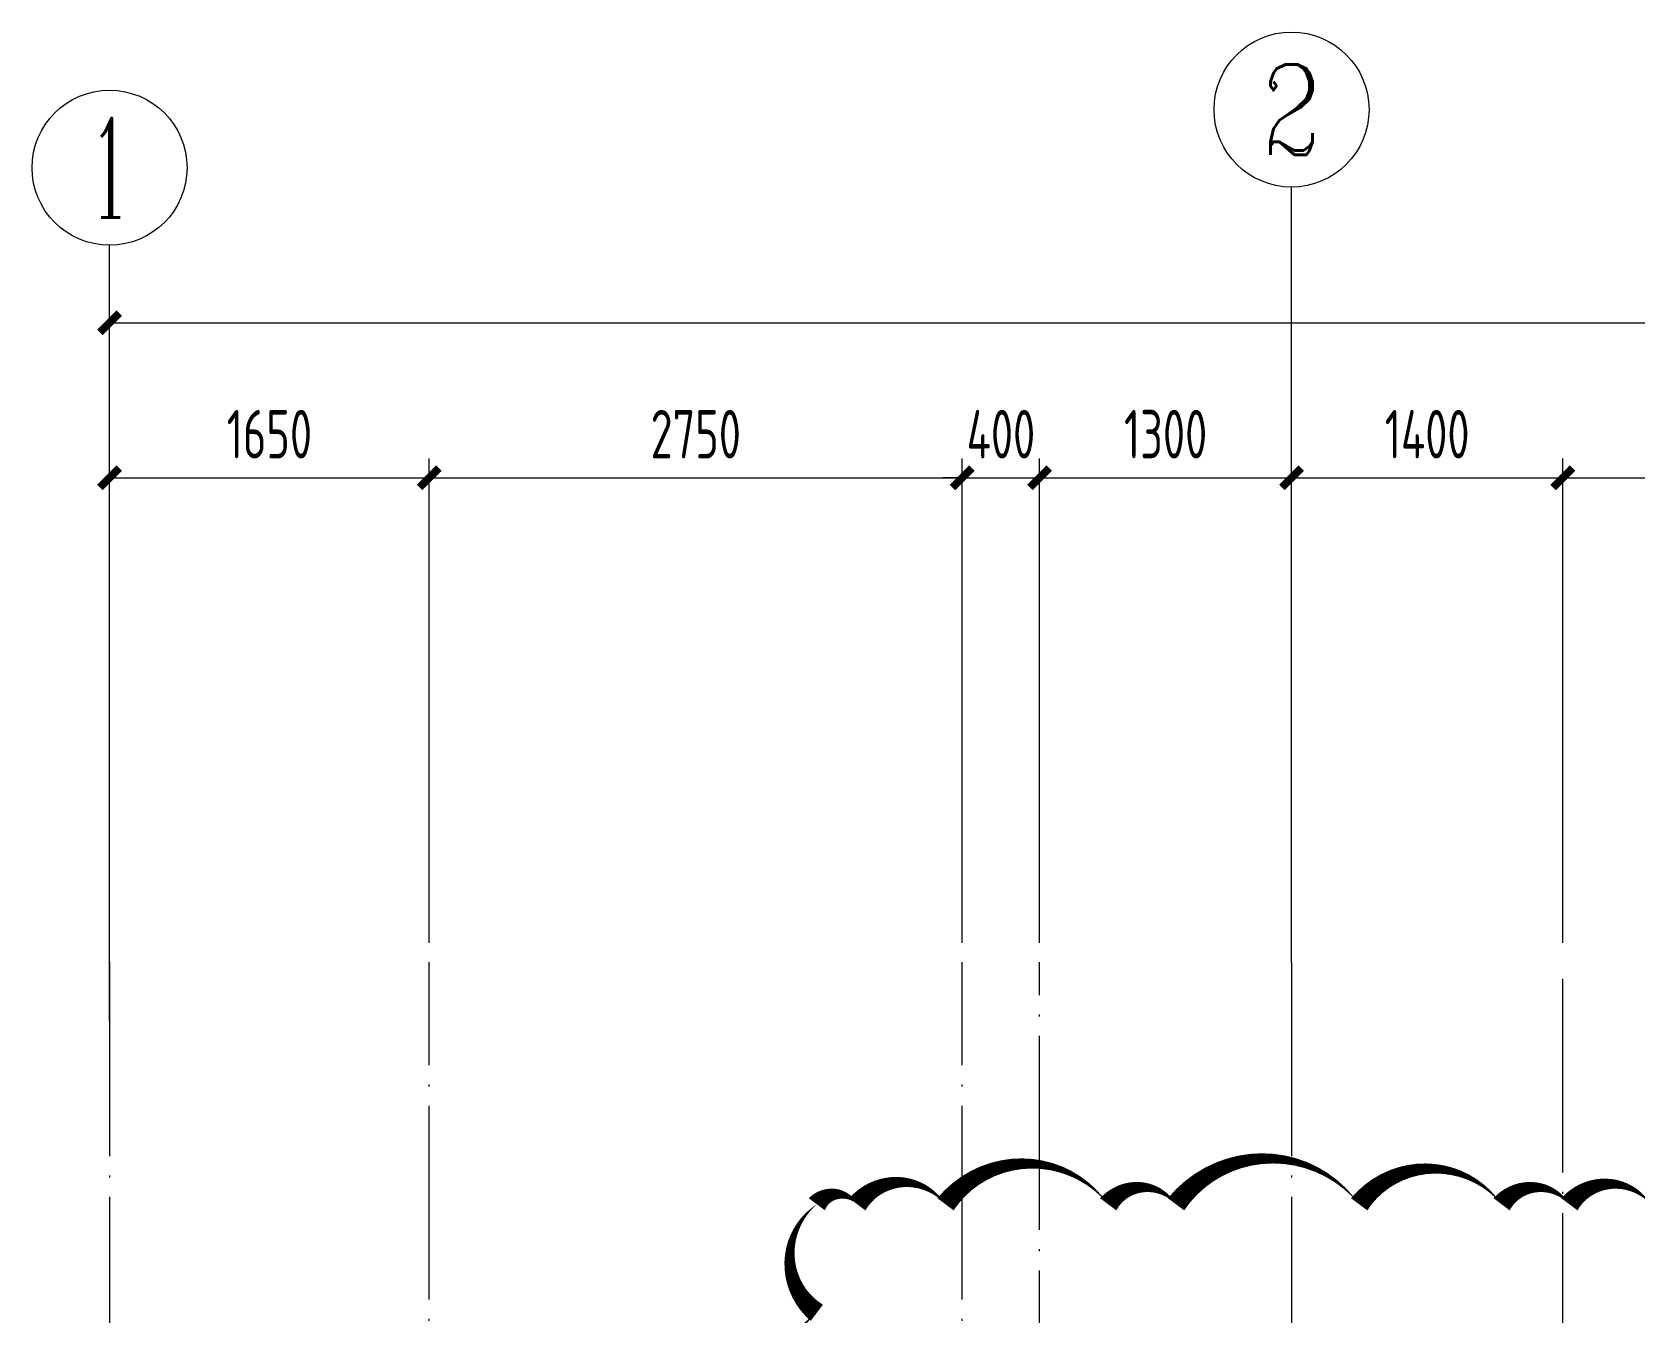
# Model space of a CAD drawing. Extents: x 5874492 to 7194610, y -939842 to -279257.
# Drawn here: x 6287245 to 6295517, y -588089 to -581480 of the extents above; entities that cross this region are included whole.
import ezdxf
from ezdxf.enums import TextEntityAlignment as Align

# ---------------------------------------------------------------- set-up
doc = ezdxf.new("R2010")
doc.units = 0
doc.header["$LTSCALE"] = 1000
doc.linetypes.add('DOTE', pattern=[2.42, 2, -0.2, 0.02, -0.2])
for name, color, linetype, lineweight in [('A-标注-轴号', 3, 'Continuous', 15), ('A-标注-轴号文字', 7, 'Continuous', 15), ('A-轴线-塔楼', 1, 'DOTE', 9), ('A-轴线-隔墙', 41, 'DOTE', 9), ('S-轴网-轴号', 3, 'Continuous', 20), ('S-轴网-轴线', 1, 'DOTE', 9)]:
    doc.layers.add(name, color=color, linetype=linetype, lineweight=lineweight)
doc.layers.add('S-活动层-非打印1', color=170, linetype='Continuous', plot=False)
doc.styles.add('_TCH_AXIS', font='COMPLEX.shx', dxfattribs={"bigfont": 'hztxt.shx'})
doc.styles.add('COMPLEX', font='COMPLEX')
doc.styles.add('TSSD_REIN_T3', font='tssdeng.shx', dxfattribs={"width": 0.7, "bigfont": 'hztxt.shx'})
doc.dimstyles.new('_TCH_ARCH&&100', dxfattribs={"dimtxt": 250, "dimasz": 100, "dimexe": 100, "dimexo": 100, "dimgap": 100, "dimtad": 1, "dimdec": 0, "dimzin": 0, "dimdsep": 46, "dimtxsty": 'TSSD_REIN_T3', "dimblk": 'ARCHTICK', "dimcen": 0.09, "dimclrt": 7, "dimazin": 2, "dimtfac": 1, "dimtdec": 0, "dimtix": 1, "dimtmove": 2, "dimatfit": 3, "dimfxl": 0, "dimtolj": 1, "dimtzin": 0, "dimarcsym": 0})

# ---------------------------------------------------------------- blocks, each defined once
blk = doc.blocks.new('_AXISO')
blk.add_circle((0, 0), 0.5)
at = {"layer": 'S-轴网-轴号', "style": 'COMPLEX', "width": 1.041667}
blk.add_attdef('A', text='', height=0.56, dxfattribs=at).set_placement((-0.25, -0.28), (0.25, -0.28), align=Align.FIT)
blk = doc.blocks.new('_ArchTick')
at = {"color": 0, "linetype": 'ByBlock', "const_width": 0.4}
blk.add_lwpolyline([(-0.5, -0.5), (0.5, 0.5)], dxfattribs=at)
blk = doc.blocks.new('*D2415')
at = {"layer": 'A-标注-轴号', "color": 0, "lineweight": -2, "transparency": 16777216}
for p, q in [((0, 18540.3), (0, 21840.3)), ((47199.9, 18540.3), (47199.9, 21840.3)), ((0, 21740.3), (47199.9, 21740.3))]:
    blk.add_line(p, q, dxfattribs=at)
at = {"layer": 'Defpoints', "color": 0, "transparency": 16777216}
for p in [(47199.9, 21740.3), (0, 18440.3), (47199.9, 18440.3)]:
    blk.add_point(p, dxfattribs=at)
at = {"layer": 'A-标注-轴号', "color": 0, "lineweight": -2, "transparency": 16777216, "xscale": 100, "yscale": 100, "zscale": 100, "rotation": 180}
blk.add_blockref('_ArchTick', (0, 21740.3), dxfattribs=at)
at = {"layer": 'A-标注-轴号', "color": 0, "lineweight": -2, "transparency": 16777216, "xscale": 100, "yscale": 100, "zscale": 100}
blk.add_blockref('_ArchTick', (47199.9, 21740.3), dxfattribs=at)
at = {"layer": 'A-标注-轴号', "color": 7, "transparency": 16777216, "insert": (23599.9, 21965.3), "char_height": 250, "attachment_point": 5, "style": 'TSSD_REIN_T3'}
blk.add_mtext('\\A1;47200', dxfattribs=at)
blk = doc.blocks.new('*D2433')
at = {"layer": 'A-标注-轴号', "color": 0, "lineweight": -2, "transparency": 16777216}
for p, q in [((0, 18540.3), (0, 21040.3)), ((1650, 18540.3), (1650, 21040.3)), ((0, 20940.3), (1650, 20940.3))]:
    blk.add_line(p, q, dxfattribs=at)
at = {"layer": 'Defpoints', "color": 0, "transparency": 16777216}
for p in [(1650, 20940.3), (0, 18440.3), (1650, 18440.3)]:
    blk.add_point(p, dxfattribs=at)
at = {"layer": 'A-标注-轴号', "color": 0, "lineweight": -2, "transparency": 16777216, "xscale": 100, "yscale": 100, "zscale": 100, "rotation": 180}
blk.add_blockref('_ArchTick', (0, 20940.3), dxfattribs=at)
at = {"layer": 'A-标注-轴号', "color": 0, "lineweight": -2, "transparency": 16777216, "xscale": 100, "yscale": 100, "zscale": 100}
blk.add_blockref('_ArchTick', (1650, 20940.3), dxfattribs=at)
at = {"layer": 'A-标注-轴号', "color": 7, "transparency": 16777216, "insert": (825, 21165.3), "char_height": 250, "attachment_point": 5, "style": 'TSSD_REIN_T3'}
blk.add_mtext('\\A1;1650', dxfattribs=at)
blk = doc.blocks.new('*D2434')
at = {"layer": 'A-标注-轴号', "color": 0, "lineweight": -2, "transparency": 16777216}
for p, q in [((1650, 18540.3), (1650, 21040.3)), ((4400.1, 18540.3), (4400.1, 21040.3)), ((1650, 20940.3), (4400.1, 20940.3))]:
    blk.add_line(p, q, dxfattribs=at)
at = {"layer": 'Defpoints', "color": 0, "transparency": 16777216}
for p in [(4400.1, 20940.3), (1650, 18440.3), (4400.1, 18440.3)]:
    blk.add_point(p, dxfattribs=at)
at = {"layer": 'A-标注-轴号', "color": 0, "lineweight": -2, "transparency": 16777216, "xscale": 100, "yscale": 100, "zscale": 100, "rotation": 180}
blk.add_blockref('_ArchTick', (1650, 20940.3), dxfattribs=at)
at = {"layer": 'A-标注-轴号', "color": 0, "lineweight": -2, "transparency": 16777216, "xscale": 100, "yscale": 100, "zscale": 100}
blk.add_blockref('_ArchTick', (4400.1, 20940.3), dxfattribs=at)
at = {"layer": 'A-标注-轴号', "color": 7, "transparency": 16777216, "insert": (3025.1, 21165.3), "char_height": 250, "attachment_point": 5, "style": 'TSSD_REIN_T3'}
blk.add_mtext('\\A1;2750', dxfattribs=at)
blk = doc.blocks.new('*D2435')
at = {"layer": 'A-标注-轴号', "color": 0, "lineweight": -2, "transparency": 16777216}
for p, q in [((4400.1, 18540.3), (4400.1, 21040.3)), ((4800.1, 18540.3), (4800.1, 21040.3)), ((4400.1, 20940.3), (4300.1, 20940.3)), ((4400.1, 20940.3), (4800.1, 20940.3)), ((4800.1, 20940.3), (4900.1, 20940.3))]:
    blk.add_line(p, q, dxfattribs=at)
at = {"layer": 'Defpoints', "color": 0, "transparency": 16777216}
for p in [(4800.1, 20940.3), (4400.1, 18440.3), (4800.1, 18440.3)]:
    blk.add_point(p, dxfattribs=at)
at = {"layer": 'A-标注-轴号', "color": 0, "lineweight": -2, "transparency": 16777216, "xscale": 100, "yscale": 100, "zscale": 100}
blk.add_blockref('_ArchTick', (4400.1, 20940.3), dxfattribs=at)
at = {"layer": 'A-标注-轴号', "color": 0, "lineweight": -2, "transparency": 16777216, "xscale": 100, "yscale": 100, "zscale": 100, "rotation": 180}
blk.add_blockref('_ArchTick', (4800.1, 20940.3), dxfattribs=at)
at = {"layer": 'A-标注-轴号', "color": 7, "transparency": 16777216, "insert": (4600.1, 21165.3), "char_height": 250, "attachment_point": 5, "style": 'TSSD_REIN_T3'}
blk.add_mtext('\\A1;400', dxfattribs=at)
blk = doc.blocks.new('*D2436')
at = {"layer": 'A-标注-轴号', "color": 0, "lineweight": -2, "transparency": 16777216}
for p, q in [((4800.1, 18540.3), (4800.1, 21040.3)), ((6100, 18540.3), (6100, 21040.3)), ((4800.1, 20940.3), (6100, 20940.3))]:
    blk.add_line(p, q, dxfattribs=at)
at = {"layer": 'Defpoints', "color": 0, "transparency": 16777216}
for p in [(6100, 20940.3), (4800.1, 18440.3), (6100, 18440.3)]:
    blk.add_point(p, dxfattribs=at)
at = {"layer": 'A-标注-轴号', "color": 0, "lineweight": -2, "transparency": 16777216, "xscale": 100, "yscale": 100, "zscale": 100, "rotation": 180}
blk.add_blockref('_ArchTick', (4800.1, 20940.3), dxfattribs=at)
at = {"layer": 'A-标注-轴号', "color": 0, "lineweight": -2, "transparency": 16777216, "xscale": 100, "yscale": 100, "zscale": 100}
blk.add_blockref('_ArchTick', (6100, 20940.3), dxfattribs=at)
at = {"layer": 'A-标注-轴号', "color": 7, "transparency": 16777216, "insert": (5450.1, 21165.3), "char_height": 250, "attachment_point": 5, "style": 'TSSD_REIN_T3'}
blk.add_mtext('\\A1;1300', dxfattribs=at)
blk = doc.blocks.new('*D2437')
at = {"layer": 'A-标注-轴号', "color": 0, "lineweight": -2, "transparency": 16777216}
for p, q in [((6100, 18540.3), (6100, 21040.3)), ((7500, 18540.3), (7500, 21040.3)), ((6100, 20940.3), (7500, 20940.3))]:
    blk.add_line(p, q, dxfattribs=at)
at = {"layer": 'Defpoints', "color": 0, "transparency": 16777216}
for p in [(7500, 20940.3), (6100, 18440.3), (7500, 18440.3)]:
    blk.add_point(p, dxfattribs=at)
at = {"layer": 'A-标注-轴号', "color": 0, "lineweight": -2, "transparency": 16777216, "xscale": 100, "yscale": 100, "zscale": 100, "rotation": 180}
blk.add_blockref('_ArchTick', (6100, 20940.3), dxfattribs=at)
at = {"layer": 'A-标注-轴号', "color": 0, "lineweight": -2, "transparency": 16777216, "xscale": 100, "yscale": 100, "zscale": 100}
blk.add_blockref('_ArchTick', (7500, 20940.3), dxfattribs=at)
at = {"layer": 'A-标注-轴号', "color": 7, "transparency": 16777216, "insert": (6800, 21165.3), "char_height": 250, "attachment_point": 5, "style": 'TSSD_REIN_T3'}
blk.add_mtext('\\A1;1400', dxfattribs=at)
blk = doc.blocks.new('*D2438')
at = {"layer": 'A-标注-轴号', "color": 0, "lineweight": -2, "transparency": 16777216}
for p, q in [((7500, 18540.3), (7500, 21040.3)), ((8800, 18540.3), (8800, 21040.3)), ((7500, 20940.3), (8800, 20940.3))]:
    blk.add_line(p, q, dxfattribs=at)
at = {"layer": 'Defpoints', "color": 0, "transparency": 16777216}
for p in [(8800, 20940.3), (7500, 18440.3), (8800, 18440.3)]:
    blk.add_point(p, dxfattribs=at)
at = {"layer": 'A-标注-轴号', "color": 0, "lineweight": -2, "transparency": 16777216, "xscale": 100, "yscale": 100, "zscale": 100, "rotation": 180}
blk.add_blockref('_ArchTick', (7500, 20940.3), dxfattribs=at)
at = {"layer": 'A-标注-轴号', "color": 0, "lineweight": -2, "transparency": 16777216, "xscale": 100, "yscale": 100, "zscale": 100}
blk.add_blockref('_ArchTick', (8800, 20940.3), dxfattribs=at)
at = {"layer": 'A-标注-轴号', "color": 7, "transparency": 16777216, "insert": (8150, 21165.3), "char_height": 250, "attachment_point": 5, "style": 'TSSD_REIN_T3'}
blk.add_mtext('\\A1;1300', dxfattribs=at)
blk = doc.blocks.new('A$C3FF375C5')
at = {"layer": 'A-标注-轴号'}
for p, q in [((6100, 18440.3), (6100, 22440.3)), ((0, 18140.3), (0, 22140.3))]:
    blk.add_line(p, q, dxfattribs=at)
at = {"layer": 'A-轴线-塔楼', "linetype": 'DOTE', "ltscale": 0.5}
for p, q in [((0, 18440.3), (0, -8548.9)), ((6100, 18440.3), (6100, -8548.9))]:
    blk.add_line(p, q, dxfattribs=at)
at = {"layer": 'A-轴线-隔墙', "ltscale": 0.5}
for p, q in [((1650, 4600), (1650, 18440.3)), ((4400.1, 4600), (4400.1, 18440.3)), ((4800.1, 7380), (4800.1, 18440.3)), ((7500, 14935.4), (7500, 18440.3))]:
    blk.add_line(p, q, dxfattribs=at)
at = {"layer": 'A-标注-轴号'}
ref = blk.add_blockref('_AXISO', (6100, 22840.3), dxfattribs=dict(at, xscale=800, yscale=800, zscale=800))
ref.add_attrib('A', '2', dxfattribs={"layer": 'A-标注-轴号文字', "ltscale": 0.2, "height": 465.9, "style": '_TCH_AXIS'}).set_placement((5944.7, 22607.3), (6255.3, 22607.3), align=Align.FIT)
ref = blk.add_blockref('_AXISO', (0, 22540.3), dxfattribs=dict(at, xscale=800, yscale=800, zscale=800))
ref.add_attrib('A', '1', dxfattribs={"layer": 'A-标注-轴号文字', "ltscale": 0.2, "height": 514.7, "style": '_TCH_AXIS'}).set_placement((-110.3, 22282.9), (110.3, 22282.9), align=Align.FIT)
for p1, p2, distance, picture, middle in [((0, 18440.3), (47199.9, 18440.3), 3300, '*D2415', (23599.9, 21965.3)), ((0, 18440.3), (1650, 18440.3), 2500, '*D2433', (825, 21165.3)), ((1650, 18440.3), (4400.1, 18440.3), 2500, '*D2434', (3025.1, 21165.3)), ((4400.1, 18440.3), (4800.1, 18440.3), 2500, '*D2435', (4600.1, 21165.3)), ((4800.1, 18440.3), (6100, 18440.3), 2500, '*D2436', (5450.1, 21165.3)), ((6100, 18440.3), (7500, 18440.3), 2500, '*D2437', (6800, 21165.3)), ((7500, 18440.3), (8800, 18440.3), 2500, '*D2438', (8150, 21165.3))]:
    dim = blk.add_aligned_dim(p1=p1, p2=p2, distance=distance, dimstyle='_TCH_ARCH&&100', dxfattribs=at)
    dim.commit()
    dim.dimension.update_dxf_attribs({"geometry": picture, "text_midpoint": middle})

msp = doc.modelspace()

# ---------------------------------------------------------------- linework, layer by layer
at = {"layer": 'S-活动层-非打印1', "color": 1}
msp.add_lwpolyline([(6295598.5, -587528.5, 0, 105, 0.5), (6295178.5, -587528.5, 0, 105, 0.5), (6294828.5, -587528.5, 0, 105, 0.5), (6294093.5, -587528.5, 0, 105, 0.5), (6293148.5, -587528.5, 0, 105, 0.5), (6292798.5, -587528.5, 0, 105, 0.5), (6291958.5, -587528.5, 0, 105, 0.5), (6291503.5, -587528.5, 0, 105, 0.5), (6291294.6, -587528.5, 0, 105, 0.5), (6291294.6, -588088.5, 0, 105, 0.5), (6291294.6, -588753.5, 0, 105, 0.5)], format="xyseb", dxfattribs=at)

# ---------------------------------------------------------------- block references
at = {"layer": 'S-轴网-轴线', "ltscale": 0.2}
msp.add_blockref('A$C3FF375C5', (6287644.5, -604719.9), dxfattribs=at)

doc.saveas('drawing.dxf')
